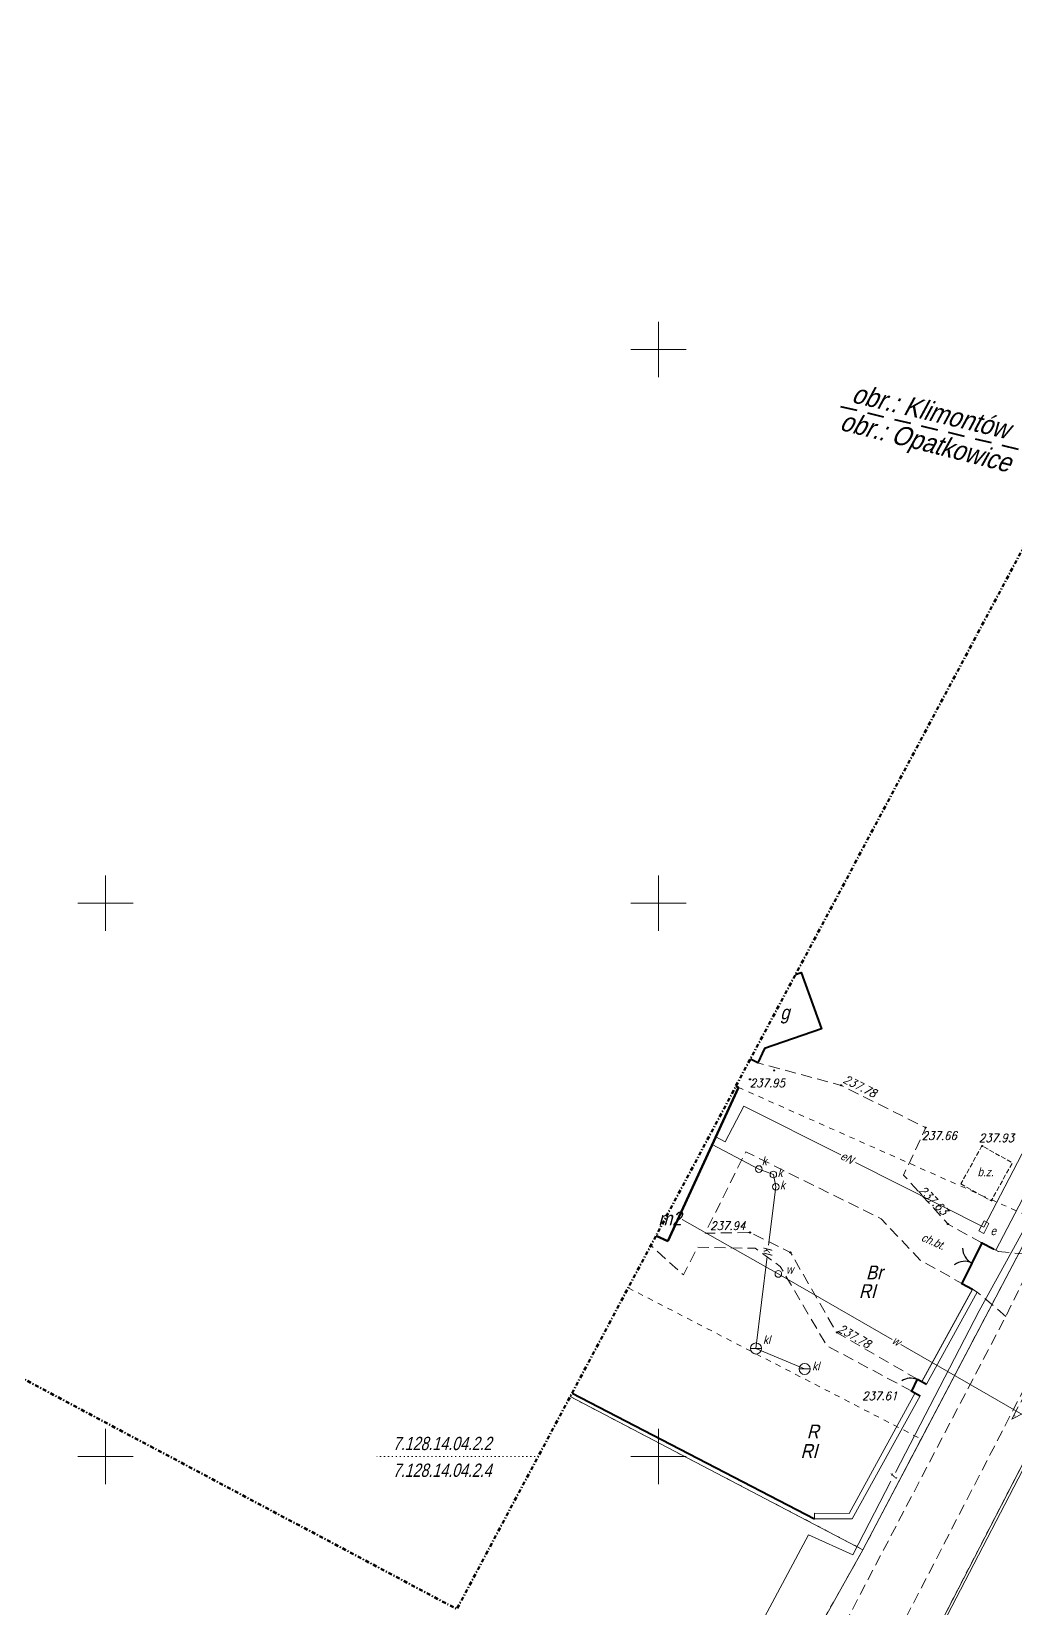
# Model space of a CAD drawing. Extents: x 7449598 to 7450455, y 5563374 to 5564952.
# Drawn here: x 7450243.3 to 7450332.3, y 5564736.3 to 5564878.7 of the extents above; entities that cross this region are included whole.
import ezdxf
from ezdxf.enums import TextEntityAlignment as Align

# ---------------------------------------------------------------- set-up
doc = ezdxf.new("R2010")
doc.units = 0
doc.header["$MEASUREMENT"] = 0
for name, pattern in [('216-500', [2.5, 1.5, -1]), ('218-500', [1, 0.5, -0.5]), ('420-500', [1.5, 1, -0.5]), ('823-500', [1.75, 1.25, -0.5]), ('DGN Style 1', [0.25741, 0, -0.25741]), ('DGN Style 3', [0.600624, 0.429017, -0.171607]), ('DGN Style 4', [0.686427, 0.343214, -0.171607, 0, -0.171607])]:
    doc.linetypes.add(name, pattern=pattern)
for name, color, linetype, lineweight in [('20', 252, 'Continuous', 0), ('23', 252, 'Continuous', 0), ('39', 7, 'Continuous', 0), ('40', 252, 'Continuous', 0), ('45', 252, 'Continuous', 0), ('46', 252, 'Continuous', 0), ('51', 252, 'Continuous', 0), ('56', 252, 'Continuous', 0), ('EBUPP_316', 7, 'Continuous', 0), ('EDZPD_219', 7, 'Continuous', 0), ('EPGPO_216', 7, 'Continuous', 0), ('SDRPK_420', 7, 'Continuous', 0), ('SDRPT_450', 7, 'Continuous', 0), ('SZOPO_905_L', 252, 'Continuous', 0), ('UEEPO_585', 7, 'Continuous', 0), ('UKKPC_685', 7, 'Continuous', 0), ('UKKPO_582', 7, 'Continuous', 0), ('UTTPO_586', 7, 'Continuous', 0), ('UWWPA_506', 7, 'Continuous', 0), ('UWWPO_581', 7, 'Continuous', 0), ('Warstwa 1', 7, 'Continuous', 0), ('Warstwa 22', 7, 'Continuous', 0), ('Warstwa 25', 7, 'Continuous', 0), ('Warstwa 26', 7, 'Continuous', 0), ('Warstwa 28', 7, 'Continuous', 0), ('Warstwa 29', 7, 'Continuous', 0), ('Warstwa 3', 7, 'Continuous', 0), ('Warstwa 4', 7, 'Continuous', 0), ('Warstwa 5', 7, 'Continuous', 0), ('Warstwa 51', 7, 'Continuous', 0), ('Warstwa 59', 7, 'Continuous', 0), ('Warstwa 60', 7, 'Continuous', 0), ('Warstwa 7', 7, 'Continuous', 0), ('Warstwa 8', 7, 'Continuous', 0), ('WUKPS_820', 7, 'Continuous', 0), ('WUKPS_823', 7, 'Continuous', 0), ('WUKPS_824', 7, 'Continuous', 0)]:
    doc.layers.add(name, color=color, linetype=linetype, lineweight=lineweight)
doc.styles.add('Style-simplex I 0.26180', font='simplex.shx', dxfattribs={"oblique": 15})
doc.styles.add('Style-WORKING_1250 I 0.26180', font='WORKING_1250.shx', dxfattribs={"oblique": 14.999978})

# ---------------------------------------------------------------- blocks, each defined once
blk = doc.blocks.new('WSP_5')
at = {"layer": '56', "linetype": 'Continuous', "lineweight": 0}
blk.add_hatch(color=0, dxfattribs=at).paths.add_polyline_path([(9, 0, 1), (-9, 0, 1)], flags=16)
blk = doc.blocks.new('905L_27')
at = {"layer": 'SZOPO_905_L', "color": 0, "linetype": 'Continuous', "lineweight": 30}
blk.add_arc((-144.21139, 0), 140, 0, 60, dxfattribs=at)
blk = doc.blocks.new('905_2')
at = {"color": 0, "lineweight": -2}
for centre, start, end in [((-1500, 0), 0, 63.26058), ((1500, 0), 116.73942, 180)]:
    blk.add_arc(centre, 1500, start, end, dxfattribs=at)
blk = doc.blocks.new('140_7_1')
at = {"color": 0}
blk.add_circle((0, 0), 50, dxfattribs=at)
blk = doc.blocks.new('905_8')
at = {"color": 0}
for centre, start, end in [((-1500, 0), 0, 63.26058), ((1500, 0), 116.73942, 180)]:
    blk.add_arc(centre, 1500, start, end, dxfattribs=at)
blk = doc.blocks.new('140')
at = {"color": 0}
blk.add_circle((0, 0), 50, dxfattribs=at)
blk = doc.blocks.new('685_1')
at = {"layer": 'UKKPC_685', "color": 7, "linetype": 'Continuous', "lineweight": 13}
blk.add_line((-0.5, 0), (0.5, 0), dxfattribs=at)
blk.add_circle((0, 0), 0.5, dxfattribs=at)
blk = doc.blocks.new('506')
at = {"color": 0, "linetype": 'ByBlock', "lineweight": -2}
blk.add_circle((0, 0), 300, dxfattribs=at)
blk.add_circle((0, 0), 300, dxfattribs=at)
blk = doc.blocks.new('506_4')
at = {"layer": 'UWWPA_506', "color": 5, "linetype": 'Continuous', "lineweight": 13}
blk.add_circle((0, 0), 0.3, dxfattribs=at)
blk = doc.blocks.new('US18')
at = {"layer": 'Warstwa 1', "color": 7, "linetype": 'Continuous', "lineweight": 13}
for p, q in [((-0.5, -0.25), (-0.5, 0.25)), ((-0.5, 0.25), (0.5, 0.25)), ((0.5, -0.25), (0.5, 0.25)), ((-0.5, -0.25), (0.5, -0.25))]:
    blk.add_line(p, q, dxfattribs=at)

msp = doc.modelspace()

# ---------------------------------------------------------------- linework, layer by layer
at = {"layer": '20', "color": 7, "ltscale": 0.1, "flags": 128}
for points in [[(7450329.23, 5564769.29), (7450327.42, 5564765.63)], [(7450329.23, 5564769.29), (7450330.28, 5564768.75)], [(7450327.42, 5564765.63), (7450328.38, 5564765.11)], [(7450322.88, 5564755.92), (7450323.66, 5564755.49)], [(7450323.41, 5564756.98), (7450324.23, 5564756.53)]]:
    msp.add_lwpolyline(points, dxfattribs=at)
at = {"layer": '23', "color": 7, "ltscale": 0.1, "flags": 128}
for points in [[(7450330.28, 5564768.75), (7450330.71, 5564768.53)], [(7450328.38, 5564765.11), (7450323.79, 5564756.76)], [(7450328.82, 5564764.86), (7450324.23, 5564756.53)], [(7450328.82, 5564764.86), (7450328.38, 5564765.11)], [(7450323.21, 5564755.74), (7450317.23, 5564744.86), (7450314.11, 5564744.88)], [(7450314.11, 5564744.38), (7450314.11, 5564744.88)]]:
    msp.add_lwpolyline(points, dxfattribs=at)
at = {"layer": '51', "color": 7, "linetype": 'Continuous', "lineweight": 0, "ltscale": 0.1}
for p, q in [((7450330.27, 5564768.75), (7450330.72, 5564768.52)), ((7450328.82, 5564764.86), (7450328.38, 5564765.11)), ((7450314.1, 5564744.38), (7450314.1, 5564744.88))]:
    msp.add_line(p, q, dxfattribs=at)
at = {"layer": '51', "color": 7, "linetype": 'Continuous', "lineweight": 0, "ltscale": 0.1, "flags": 128}
for points in [[(7450328.38, 5564765.11), (7450323.79, 5564756.77)], [(7450328.82, 5564764.86), (7450324.23, 5564756.53)], [(7450323.65, 5564755.49), (7450317.52, 5564744.36), (7450314.1, 5564744.38)]]:
    msp.add_lwpolyline(points, dxfattribs=at)
at = {"layer": 'EBUPP_316', "color": 7, "linetype": 'Continuous', "lineweight": 40, "flags": 128}
msp.add_lwpolyline([(7450312.38, 5564793.54), (7450312.89, 5564793.72), (7450314.72, 5564788.63), (7450309.59, 5564786.86), (7450308.98, 5564785.57), (7450308.3, 5564785.89)], dxfattribs=at)
at = {"layer": 'EDZPD_219', "color": 96, "linetype": 'Continuous', "lineweight": 13}
for p, q in [((7450365.6, 5564831.12), (7450318.48, 5564741.58)), ((7450318.48, 5564741.58), (7450292.01, 5564755.41)), ((7450334.94, 5564753.25), (7450322.38, 5564728.94)), ((7450318.48, 5564741.58), (7450307.71, 5564722.45))]:
    msp.add_line(p, q, dxfattribs=at)
at = {"layer": 'EDZPD_219', "color": 96, "linetype": 'Continuous', "lineweight": 0, "ltscale": 0.1}
for q in [(7450334.17, 5564771.39), (7450318.48, 5564741.58)]:
    msp.add_line((7450323.74, 5564751.57), q, dxfattribs=at)
at = {"layer": 'EPGPO_216', "color": 96, "linetype": '216-500', "lineweight": 40, "flags": 128}
msp.add_lwpolyline([(7450316.46, 5564844.87), (7450337.75, 5564839.75)], dxfattribs=at)
at = {"layer": 'SDRPK_420', "color": 7, "linetype": '420-500', "lineweight": 13}
for p, q in [((7450330.71, 5564768.53), (7450334.1, 5564768.18)), ((7450331.39, 5564762.65), (7450328.82, 5564764.86))]:
    msp.add_line(p, q, dxfattribs=at)
at = {"layer": 'SDRPK_420', "color": 7, "linetype": '420-500', "lineweight": 13, "flags": 128}
for points in [[(7450394.34, 5564881.65), (7450382.09, 5564859.07), (7450369.67, 5564835.53), (7450365.25, 5564827.13), (7450353.89, 5564805.91), (7450334.1, 5564768.18), (7450331.39, 5564762.65), (7450311.84, 5564725.33), (7450298.48, 5564699.85)], [(7450302.54, 5564698.4), (7450311.84, 5564715.28), (7450316.06, 5564723.23), (7450338.75, 5564767.15), (7450357.78, 5564803.7), (7450365.47, 5564816.94), (7450366.06, 5564818.06), (7450367.21, 5564820.17), (7450369.76, 5564825.03), (7450378.79, 5564842.02), (7450381.08, 5564846.38), (7450385.44, 5564854.41), (7450387.36, 5564858.01), (7450396.49, 5564875.14), (7450400.07, 5564881.37)], [(7450329.22, 5564769.3), (7450326.17, 5564770.99), (7450322.15, 5564775.43), (7450324.15, 5564779.71), (7450316.5, 5564783.53), (7450308.98, 5564785.57)], [(7450323.4, 5564756.98), (7450316.1, 5564761.21), (7450311.93, 5564768.43), (7450308.27, 5564770.24), (7450304.21, 5564770.17), (7450307.89, 5564777.53), (7450320.14, 5564771.47), (7450323.65, 5564767.75), (7450327.42, 5564765.64)], [(7450322.89, 5564755.91), (7450315.21, 5564760), (7450311.01, 5564767.17), (7450308.74, 5564768.81), (7450303.52, 5564768.9), (7450302.25, 5564766.42), (7450299.3, 5564769.05)]]:
    msp.add_lwpolyline(points, dxfattribs=at)
at = {"layer": 'SDRPT_450', "color": 7, "linetype": 'Continuous', "lineweight": 13}
for p, q in [((7450359.25, 5564823.88), (7450330.5, 5564768.63)), ((7450328.38, 5564765.1), (7450323.79, 5564756.76))]:
    msp.add_line(p, q, dxfattribs=at)
at = {"layer": 'SDRPT_450', "color": 7, "linetype": 'Continuous', "lineweight": 13, "flags": 128}
msp.add_lwpolyline([(7450323.21, 5564755.74), (7450317.23, 5564744.86), (7450314.11, 5564744.88)], dxfattribs=at)
at = {"layer": 'UEEPO_585', "color": 1, "linetype": 'Continuous', "lineweight": 13, "flags": 128}
for points in [[(7450305.17, 5564778.88), (7450306.03, 5564778.44), (7450307.72, 5564781.66), (7450316.48, 5564777.24)], [(7450317.8, 5564776.57), (7450329.41, 5564770.72), (7450334.34, 5564780.22), (7450335.86, 5564780.75), (7450340.36, 5564778.35)]]:
    msp.add_lwpolyline(points, dxfattribs=at)
at = {"layer": 'UKKPO_582', "color": 36, "linetype": 'Continuous', "lineweight": 0, "ltscale": 0.01, "flags": 128}
for points in [[(7450309.95, 5564769.08), (7450310.6, 5564774.36), (7450310.38, 5564775.47), (7450309.07, 5564775.97), (7450304.86, 5564778.2)], [(7450313.21, 5564757.91), (7450308.81, 5564759.76), (7450309.83, 5564768.06)]]:
    msp.add_lwpolyline(points, dxfattribs=at)
at = {"layer": 'UTTPO_586', "color": 30, "linetype": 'Continuous', "lineweight": 13, "flags": 128}
for points in [[(7450360.55, 5564823.62), (7450352.77, 5564808.76), (7450339.31, 5564781.93), (7450328.98, 5564763.17), (7450321.41, 5564748.55)], [(7450321.01, 5564747.77), (7450317.56, 5564741.12), (7450313.55, 5564742.93), (7450303.74, 5564724.56)]]:
    msp.add_lwpolyline(points, dxfattribs=at)
at = {"layer": 'UWWPO_581', "color": 5, "linetype": 'Continuous', "lineweight": 13, "flags": 128}
for points in [[(7450321.89, 5564760.11), (7450334.92, 5564752.61), (7450350.88, 5564784.13)], [(7450302.14, 5564771.42), (7450310.83, 5564766.49), (7450321.12, 5564760.56)], [(7450334.91, 5564752.61), (7450325.31, 5564734.14)]]:
    msp.add_lwpolyline(points, dxfattribs=at)
at = {"layer": 'Warstwa 29', "color": 96, "linetype": '218-500', "lineweight": 13}
for p, q in [((7450334.17, 5564771.39), (7450306.99, 5564783.45)), ((7450323.74, 5564751.57), (7450334.17, 5564771.39)), ((7450297.26, 5564765.24), (7450323.74, 5564751.57)), ((7450292.01, 5564755.41), (7450318.48, 5564741.58)), ((7450334.94, 5564753.25), (7450322.38, 5564728.94)), ((7450318.48, 5564741.58), (7450323.74, 5564751.57)), ((7450307.71, 5564722.45), (7450318.48, 5564741.58))]:
    msp.add_line(p, q, dxfattribs=at)
at = {"layer": 'Warstwa 3', "color": 7, "linetype": 'Continuous', "lineweight": 53}
for p, q in [((7450300.83, 5564769.46), (7450307.23, 5564783.35)), ((7450307.23, 5564783.35), (7450306.99, 5564783.46)), ((7450299.78, 5564769.95), (7450300.83, 5564769.46))]:
    msp.add_line(p, q, dxfattribs=at)
at = {"layer": 'Warstwa 5', "color": 7, "linetype": 'Continuous', "lineweight": 40}
for p, q in [((7450329.22, 5564769.3), (7450327.42, 5564765.64)), ((7450329.22, 5564769.3), (7450330.27, 5564768.75)), ((7450327.42, 5564765.64), (7450328.38, 5564765.11)), ((7450322.89, 5564755.91), (7450323.4, 5564756.98)), ((7450322.89, 5564755.91), (7450323.65, 5564755.49)), ((7450323.4, 5564756.98), (7450324.23, 5564756.53))]:
    msp.add_line(p, q, dxfattribs=at)
at = {"layer": 'Warstwa 51', "color": 7, "linetype": 'DGN Style 1', "lineweight": 13}
msp.add_line((7450288.86, 5564750), (7450274.53, 5564750), dxfattribs=at)
at = {"layer": 'Warstwa 59', "color": 7, "linetype": 'DGN Style 3', "lineweight": 13, "flags": 128}
msp.add_lwpolyline([(7450327.32, 5564774.62), (7450330.07, 5564773.09), (7450331.99, 5564776.53), (7450329.24, 5564778.06)], close=True, dxfattribs=at)
at = {"layer": 'Warstwa 60', "color": 7, "linetype": 'Continuous', "lineweight": 13}
for p, q in [((7450300, 5564847.5), (7450300, 5564852.5)), ((7450297.5, 5564850), (7450302.5, 5564850)), ((7450250, 5564797.5), (7450250, 5564802.5)), ((7450300, 5564797.5), (7450300, 5564802.5)), ((7450247.5, 5564800), (7450252.5, 5564800)), ((7450297.5, 5564800), (7450302.5, 5564800)), ((7450250, 5564750), (7450250, 5564752.5)), ((7450250, 5564747.5), (7450250, 5564752.5)), ((7450300, 5564750), (7450300, 5564752.5)), ((7450300, 5564747.5), (7450300, 5564752.5)), ((7450247.5, 5564750), (7450252.5, 5564750)), ((7450250, 5564747.5), (7450250, 5564750)), ((7450297.5, 5564750), (7450302.5, 5564750)), ((7450300, 5564747.5), (7450300, 5564750))]:
    msp.add_line(p, q, dxfattribs=at)
at = {"layer": 'Warstwa 7', "color": 7, "linetype": 'Continuous', "lineweight": 40, "flags": 128}
msp.add_lwpolyline([(7450292.18, 5564755.73), (7450314.1, 5564744.38)], dxfattribs=at)
at = {"layer": 'Warstwa 8', "color": 7, "linetype": 'DGN Style 4', "lineweight": 53, "flags": 128}
msp.add_lwpolyline([(7450242.25, 5564757.19), (7450281.76, 5564736.22), (7450381.95, 5564923.76), (7450454.95, 5564884.92), (7450405.4, 5564791.85), (7450392.83, 5564798.55), (7450342.94, 5564703.75), (7450227.05, 5564484.37), (7450154.83, 5564348.79), (7449690.29, 5563497.19), (7449618.91, 5563522.75), (7449629.01, 5563547.14), (7449943.26, 5564118.2), (7449916.28, 5564132.94), (7449953.15, 5564197.69), (7449979.3, 5564183.67), (7450084.83, 5564375.48), (7450052.49, 5564392.85)], close=True, dxfattribs=at)
at = {"layer": 'WUKPS_820', "color": 7, "linetype": 'Continuous', "lineweight": 13}
msp.add_line((7450332.12, 5564753.7), (7450332.24, 5564753.64), dxfattribs=at)
at = {"layer": 'WUKPS_823', "color": 7, "linetype": '823-500', "lineweight": 13, "flags": 128}
msp.add_lwpolyline([(7450331.95, 5564753.37), (7450357.46, 5564802.41), (7450359.78, 5564801.58)], dxfattribs=at)
at = {"layer": 'WUKPS_824', "color": 7, "linetype": '823-500', "lineweight": 13, "flags": 128}
msp.add_lwpolyline([(7450331.95, 5564753.37), (7450334.94, 5564754.88), (7450359.78, 5564801.58)], dxfattribs=at)

# ---------------------------------------------------------------- block references
at = {"color": 7, "xscale": 0.001, "yscale": 0.001, "zscale": 0.001}
for name, p in [('140_7_1', (7450310.45, 5564784.88)), ('140', (7450310.45, 5564784.88)), ('140_7_1', (7450308.27, 5564784.08)), ('140', (7450308.27, 5564784.08)), ('140_7_1', (7450316.5, 5564783.54)), ('140', (7450316.5, 5564783.54)), ('140_7_1', (7450324.14, 5564779.71)), ('140', (7450324.14, 5564779.71)), ('140_7_1', (7450329.25, 5564778.05)), ('140', (7450329.25, 5564778.05)), ('140_7_1', (7450330.11, 5564773.16)), ('140', (7450330.11, 5564773.16)), ('140_7_1', (7450308.27, 5564770.24)), ('140', (7450308.27, 5564770.24)), ('140_7_1', (7450326.17, 5564771)), ('140', (7450326.17, 5564771)), ('140_7_1', (7450311.92, 5564768.44)), ('140', (7450311.92, 5564768.44)), ('140_7_1', (7450329.23, 5564769.29)), ('140', (7450329.23, 5564769.29)), ('140_7_1', (7450327.42, 5564765.63)), ('140', (7450327.42, 5564765.63)), ('140_7_1', (7450316.11, 5564761.21)), ('140', (7450316.11, 5564761.21)), ('140_7_1', (7450322.88, 5564755.92)), ('140', (7450322.88, 5564755.92))]:
    msp.add_blockref(name, p, dxfattribs=at)
at = {"color": 7, "lineweight": 13, "xscale": 0.001, "yscale": 0.001, "zscale": 0.001, "rotation": 63.81031000000001}
msp.add_blockref('905_2', (7450328.33, 5564767.48), dxfattribs=at)
at = {"color": 7, "xscale": 0.001, "yscale": 0.001, "zscale": 0.001, "rotation": 63.81031000000001}
msp.add_blockref('905_8', (7450328.33, 5564767.48), dxfattribs=at)
at = {"layer": '56', "color": 7, "linetype": 'Continuous', "lineweight": 0, "ltscale": 0.1, "xscale": 0.0100011, "yscale": 0.0100011, "zscale": 0.0100011, "rotation": 0.06627900000000002}
msp.add_blockref('WSP_5', (7450330.27, 5564768.75), dxfattribs=at)
msp.add_blockref('WSP_5', (7450330.27, 5564768.75), dxfattribs=at)
at = {"layer": 'SZOPO_905_L', "color": 7, "linetype": 'Continuous', "lineweight": 30, "ltscale": 0.1, "xscale": 0.01, "yscale": 0.01, "zscale": 0.01, "rotation": 64.515873}
msp.add_blockref('905L_27', (7450323.4, 5564756.98), dxfattribs=at)
at = {"layer": 'UKKPC_685', "color": 7, "linetype": 'Continuous', "lineweight": 13}
for p in [(7450308.81, 5564759.76), (7450313.21, 5564757.91)]:
    msp.add_blockref('685_1', p, dxfattribs=at)
at = {"layer": 'UKKPO_582', "color": 7, "linetype": 'Continuous', "lineweight": 13, "xscale": 0.001, "yscale": 0.001, "zscale": 0.001}
for p in [(7450309.07, 5564775.97), (7450310.38, 5564775.47), (7450310.6, 5564774.36)]:
    msp.add_blockref('506', p, dxfattribs=at)
at = {"layer": 'UWWPA_506', "color": 5, "linetype": 'Continuous', "lineweight": 13}
msp.add_blockref('506_4', (7450310.83, 5564766.49), dxfattribs=at)
at = {"layer": 'Warstwa 1', "color": 7, "linetype": 'Continuous', "lineweight": 13, "xscale": 0.9999980825692633, "yscale": 0.9999980825692633, "zscale": 0.9999980825692633, "rotation": 241.9274188975956}
msp.add_blockref('US18', (7450329.41, 5564770.72), dxfattribs=at)

# ---------------------------------------------------------------- texts
at = {"layer": '39', "color": 5, "style": 'Style-WORKING_1250 I 0.26180', "oblique": 15, "width": 0.900007}
msp.add_text('w', height=0.75, rotation=330.0498, dxfattribs=at).set_placement((7450320.93, 5564760.08), align=Align.BOTTOM_LEFT)
at = {"layer": '40', "color": 1, "style": 'Style-WORKING_1250 I 0.26180', "oblique": 15, "width": 0.900007}
msp.add_text('eN', height=0.75, rotation=333.2235, dxfattribs=at).set_placement((7450316.27, 5564776.71), align=Align.BOTTOM_LEFT)
at = {"layer": '40', "color": 5, "linetype": 'Continuous', "lineweight": 0, "style": 'Style-WORKING_1250 I 0.26180', "oblique": 15, "width": 0.900007}
msp.add_text('w', height=0.75, rotation=0.0663, dxfattribs=at).set_placement((7450311.53, 5564766.51))
at = {"layer": '45', "color": 7, "style": 'Style-simplex I 0.26180', "oblique": 15, "width": 0.900007}
for s, rotation, p in [(' 237.78', 333.5255, (7450316.54, 5564784.71)), (' 237.63', 314.9367, (7450323.66, 5564774.85)), (' 237.78', 330.0142, (7450316.12, 5564762.22))]:
    msp.add_text(s, height=0.75, rotation=rotation, dxfattribs=at).set_placement(p, align=Align.TOP_LEFT)
for s, p in [(' 237.95', (7450307.79, 5564784.12)), (' 237.66', (7450323.33, 5564779.36)), (' 237.93', (7450328.5, 5564779.16)), (' 237.94', (7450304.21, 5564771.22)), (' 237.61', (7450317.95, 5564755.85))]:
    msp.add_text(s, height=0.75, dxfattribs=at).set_placement(p, align=Align.TOP_LEFT)
at = {"layer": '46', "color": 36, "linetype": 'Continuous', "lineweight": 0, "style": 'Style-WORKING_1250 I 0.26180', "oblique": 15, "width": 0.900007}
msp.add_text('kl', height=0.75, rotation=270.3994, dxfattribs=at).set_placement((7450309.49, 5564768.61), align=Align.CENTER)
at = {"layer": 'UKKPC_685', "color": 7, "linetype": 'Continuous', "lineweight": 13, "style": 'Style-WORKING_1250 I 0.26180', "oblique": 15, "width": 0.900007}
for p in [(7450309.45, 5564760.17), (7450313.89, 5564757.78)]:
    msp.add_text('kl', height=0.75, dxfattribs=at).set_placement(p)
at = {"layer": 'UKKPO_582', "color": 7, "lineweight": 13, "style": 'Style-WORKING_1250 I 0.26180', "oblique": 15, "width": 0.900007}
for p in [(7450309.34, 5564776.09), (7450310.77, 5564775.03), (7450310.99, 5564773.92)]:
    msp.add_text('k', height=0.75, dxfattribs=at).set_placement(p, align=Align.BOTTOM_LEFT)
at = {"layer": 'UTTPO_586', "color": 30, "linetype": 'Continuous', "lineweight": 13, "style": 'Style-WORKING_1250 I 0.26180', "oblique": 15, "width": 0.900007}
msp.add_text('t', height=0.75, rotation=62.4253, dxfattribs=at).set_placement((7450321.14, 5564748.06), align=Align.MIDDLE_LEFT)
at = {"layer": 'Warstwa 1', "color": 7, "linetype": 'Continuous', "lineweight": 0, "style": 'Style-WORKING_1250 I 0.26180', "oblique": 15, "width": 0.900007}
msp.add_text('ch.bt.', height=0.75, rotation=336.0873, dxfattribs=at).set_placement((7450323.68, 5564769.53))
msp.add_text('e', height=0.75, dxfattribs=at).set_placement((7450330.01, 5564770))
at = {"layer": 'Warstwa 22', "color": 96, "linetype": 'Continuous', "lineweight": 13, "style": 'Style-WORKING_1250 I 0.26180', "oblique": 15, "width": 0.899999}
for s, rotation, p in [('obr.: Klimont%%243w', 346.6629, (7450317.37, 5564845.26)), ('obr.: Opatkowice', 345.8138, (7450316.29, 5564842.77))]:
    msp.add_text(s, height=1.75, rotation=rotation, dxfattribs=at).set_placement(p)
at = {"layer": 'Warstwa 25', "color": 7, "linetype": 'Continuous', "lineweight": 13, "char_height": 1.2, "style": 'Style-WORKING_1250 I 0.26180'}
for s, insert, attachment_point in [('\\W0.800000x;7.128.14.04.2.2^J', (7450275.98, 5564750.56), 7), ('\\W0.800000x;7.128.14.04.2.4^J', (7450275.98, 5564749.36), 1)]:
    msp.add_mtext(s, dxfattribs=dict(at, insert=insert, attachment_point=attachment_point))
at = {"layer": 'Warstwa 26', "color": 96, "linetype": 'Continuous', "lineweight": 30, "style": 'Style-WORKING_1250 I 0.26180', "oblique": 15, "width": 0.899997}
for p in [(7450318.11, 5564764.31), (7450312.84, 5564749.87)]:
    msp.add_text('RI', height=1.25, dxfattribs=at).set_placement(p)
at = {"layer": 'Warstwa 28', "color": 96, "linetype": 'Continuous', "lineweight": 30, "style": 'Style-WORKING_1250 I 0.26180', "oblique": 15, "width": 0.899997}
for s, p in [('Br', (7450318.75, 5564766)), ('R', (7450313.4, 5564751.63))]:
    msp.add_text(s, height=1.25, dxfattribs=at).set_placement(p)
at = {"layer": 'Warstwa 4', "color": 7, "linetype": 'Continuous', "lineweight": 30, "style": 'Style-WORKING_1250 I 0.26180', "oblique": 15, "width": 0.899997}
for s, p in [('g', (7450311, 5564789.49)), ('m2', (7450299.98, 5564770.87))]:
    msp.add_text(s, height=1.25, dxfattribs=at).set_placement(p)
at = {"layer": 'Warstwa 59', "color": 7, "linetype": 'Continuous', "lineweight": 13, "style": 'Style-WORKING_1250 I 0.26180', "oblique": 15, "width": 0.900007}
msp.add_text('b.z.', height=0.75, rotation=0.0663, dxfattribs=at).set_placement((7450328.84, 5564775.32))

doc.saveas('drawing.dxf')
